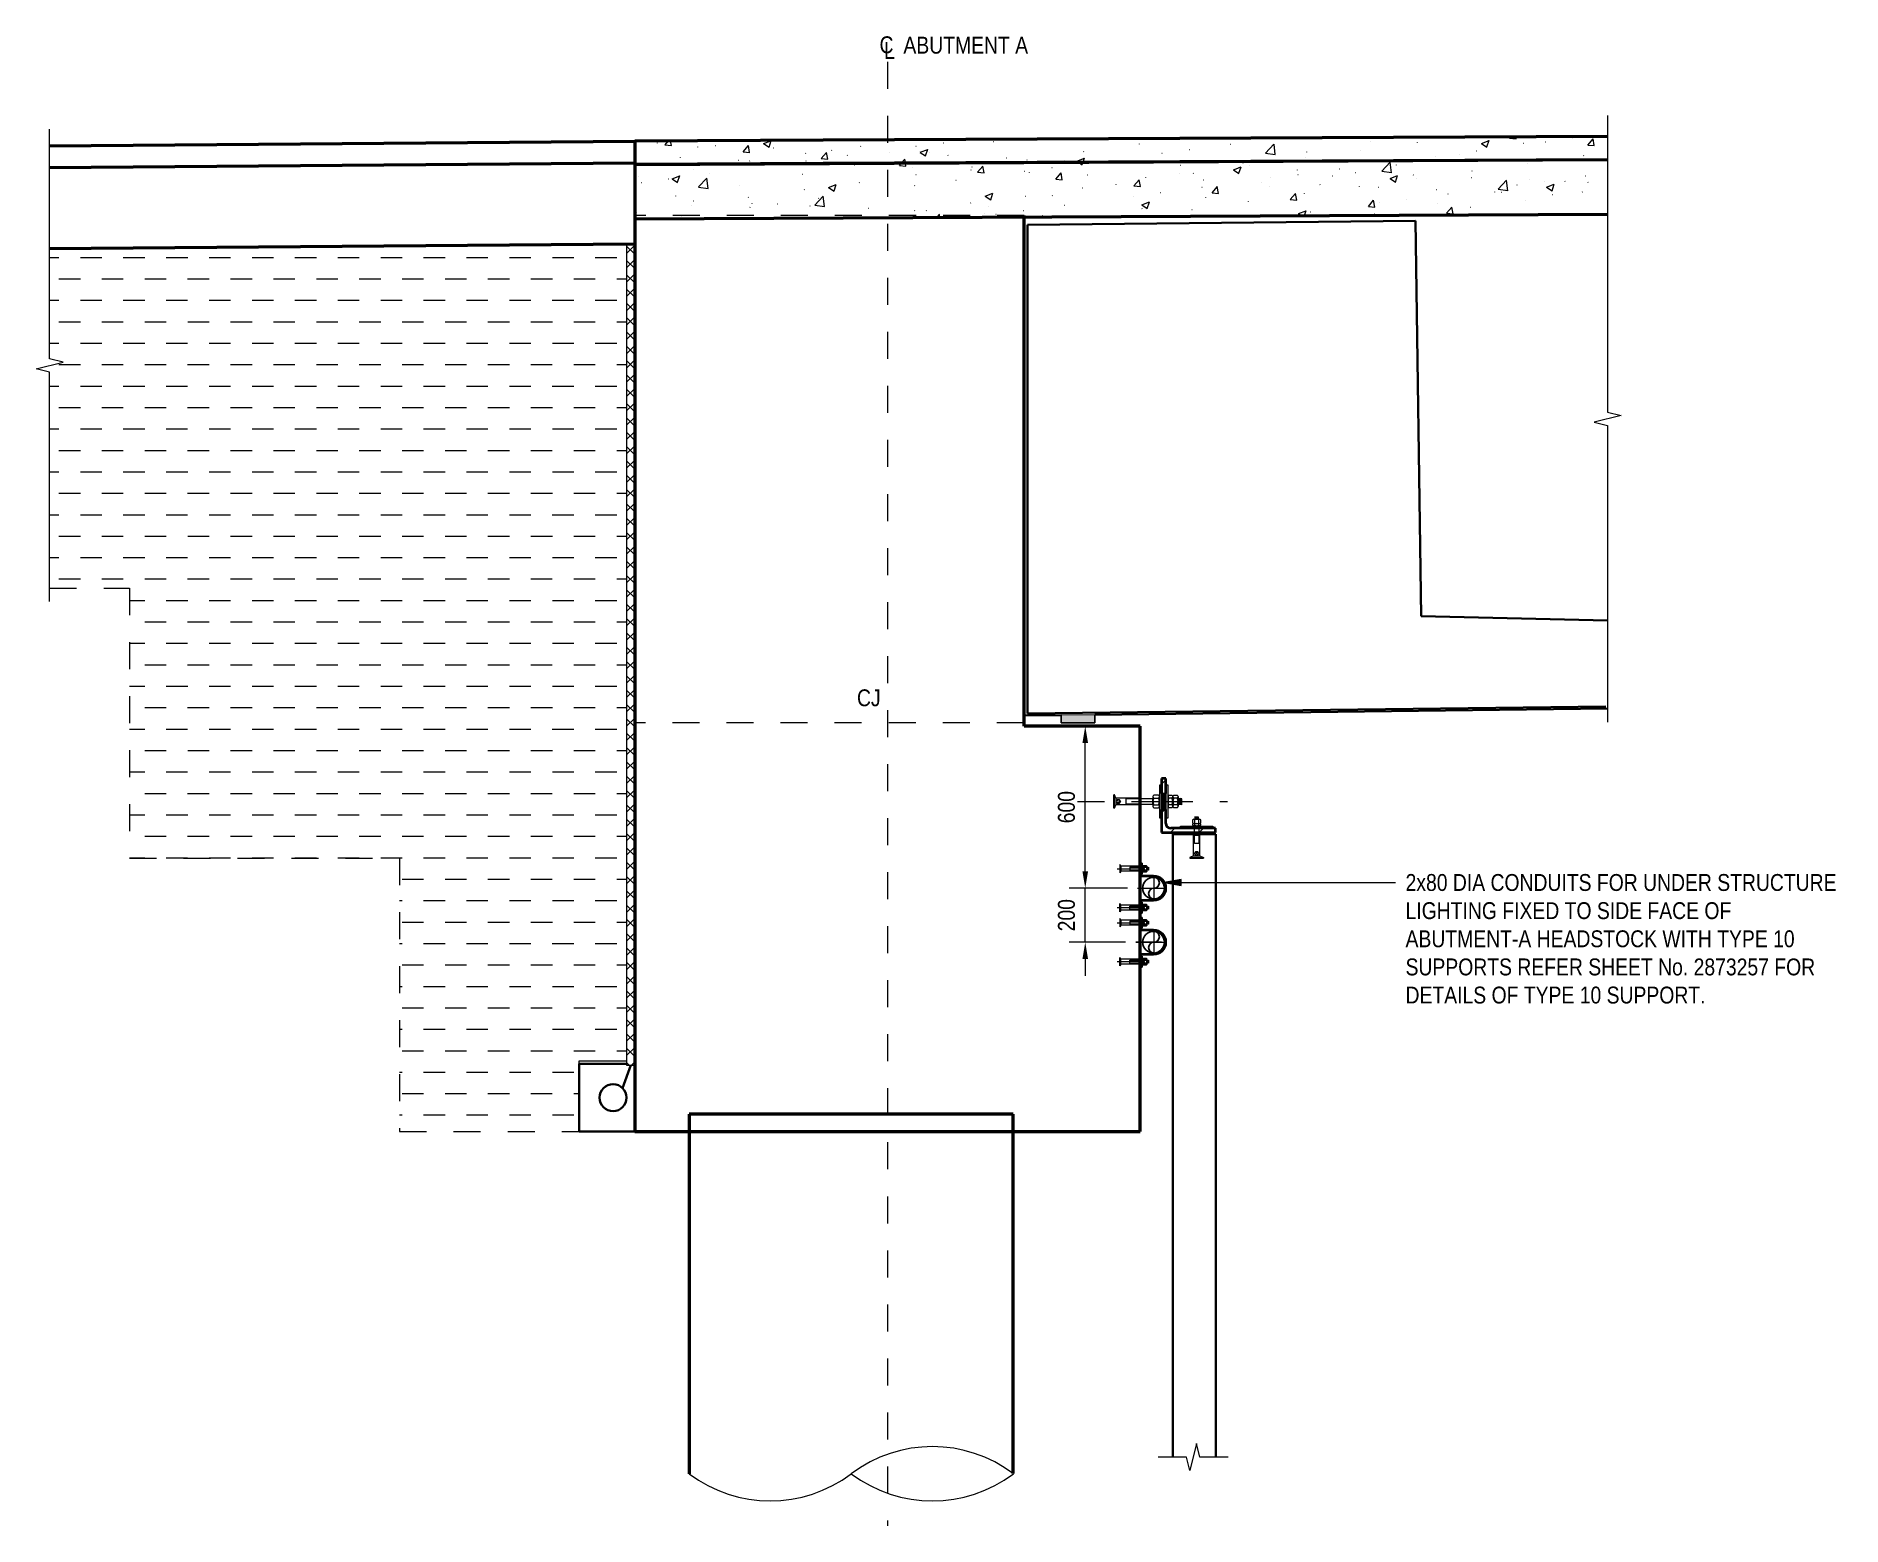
# Model space of a CAD drawing. Header units: metres. Extents: x 2 to 65, y 3 to 557.
# Drawn here: x 3.47 to 10.16, y 16.67 to 22.19 of the extents above.
import ezdxf

# ---------------------------------------------------------------- set-up
doc = ezdxf.new("R2010")
doc.units = ezdxf.units.M
doc.linetypes.add('JacobsCenter', pattern=[0.015, 0.009, -0.0015, 0.003, -0.0015])
doc.linetypes.add('JacobsDash', pattern=[0.0045, 0.003, -0.0015])
doc.layers.get('Defpoints').update_dxf_attribs({"color": 41})
for name, color, linetype, lineweight in [('A-ANNO-DIMS', 7, 'Continuous', 9), ('A-ANNO-NOTE', 7, 'Continuous', 9), ('A-DETL', 7, 'Continuous', 13), ('A-DETL-GENF', 7, 'Continuous', 9), ('A-FLOR', 7, 'Continuous', 50), ('A-FLOR-HDLN', 7, 'JacobsDash', 18), ('A-FLOR-PATT', 7, 'Continuous', 50), ('A-GENM', 7, 'Continuous', 35), ('G-ANNO-TEXT', 7, 'Continuous', 9), ('S-BEAM', 7, 'Continuous', 50), ('S-FNDN', 7, 'Continuous', 50)]:
    doc.layers.add(name, color=color, linetype=linetype, lineweight=lineweight)
doc.styles.add('Arial Narrow_3', font='ARIALN.TTF', dxfattribs={"height": 0.0625})
doc.dimstyles.new('Dimension_Standard_O__mm_', dxfattribs={"dimscale": 0.3048, "dimtxt": 0.063964, "dimasz": 0.205052, "dimexe": 0.19685, "dimexo": 0.123031, "dimgap": 0.123031, "dimtad": 1, "dimdec": 0, "dimlfac": 1000, "dimzin": 0, "dimdsep": 46, "dimtxsty": 'Arial Narrow_3', "dimsah": 1, "dimcen": 0.09, "dimaunit": 1, "dimadec": 4, "dimazin": 0, "dimtfac": 1, "dimtdec": 4, "dimtix": 1, "dimtmove": 0, "dimatfit": 3, "dimfxl": 1, "dimtvp": 1, "dimtfill": 1, "dimtolj": 1, "dimtzin": 0, "dimlwd": 18, "dimlwe": 18, "dimarcsym": 2})
pattern_1 = [(50, (6.89158, 20.496), (0.289218, -0.025306), [0.03024, -0.33266]), (355, (6.89158, 20.496), (-0.05595, 0.3033), [0.02419, -0.26613]), (100.451, (6.91558, 20.494), (0.233273, 0.277996), [0.0257, -0.28272]), (46.184, (6.8916, 20.577), (0.43034, -0.066747), [0.04536, -0.49899]), (96.636, (6.9276, 20.571), (0.37687, 0.392794), [0.03855, -0.42408]), (351.184, (6.8916, 20.577), (0.37688, 0.39279), [0.03629, -0.39919]), (21, (6.93158, 20.556), (0.240687, -0.162349), [0.03024, -0.33266]), (326, (6.93158, 20.556), (0.09811, 0.292397), [0.02419, -0.26613]), (71.451, (6.95158, 20.543), (0.3388, 0.130048), [0.0257, -0.28272]), (37.5, (6.89158, 20.496), (0.004898, 0.13423), [0.00084, -0.26206, 0.00084, -0.26932, -0.26714]), (37.5, (6.89158, 20.496), (0.004898, 0.13423), [-0.53306, 0.00084, -0.2663]), (7.5, (6.89158, 20.496), (0.106079, 0.159037), [0.00084, -0.15319, 0.00084, -0.25602, -0.10181]), (7.5, (6.89158, 20.496), (0.106079, 0.159037), [-0.41089, 0.00084, -0.10098]), (327.5, (6.80158, 20.496), (0.215251, -0.0090994), [0.00084, -0.09997, 0.00084, -0.31368, -0.41734]), (327.5, (6.80158, 20.496), (0.215251, -0.0090994), [-0.41532, 0.00084, -0.4165]), (317.5, (6.76058, 20.496), (0.235153, 0.040369), [0.00084, -0.13021, 0.00084, -0.20803, -0.29637]), (317.5, (6.76058, 20.496), (0.235153, 0.040369), [-0.33992, 0.00084, -0.29553])]
pattern_2 = [(45, (6.891582, 20.496), (-0.00883883, 0.00883883), [])]

# ---------------------------------------------------------------- blocks, each defined once
blk = doc.blocks.new('01_SFO_FRP_Pile_CastInPlace_CS_BR08 - CAST-IN-PLACE PILE - 1200-8660960-DRG-2873251 - SECTION 1')
at = {"layer": 'S-FNDN', "color": 252, "true_color": 0x888888}
for p, q in [((509.119, 18.197), (507.9199, 18.197)), ((507.9199, 18.197), (507.9199, 16.8662)), ((509.119, 18.1336), (509.119, 18.197)), ((509.119, 16.867), (509.119, 18.1336))]:
    blk.add_line(p, q, dxfattribs=at)
blk = doc.blocks.new('BR08_20_GEN_WPC_PrecastPanel_Wall__4point - BR08_20_GEN_WPC_PrecastPanel_Wall__4point-8287839-DRG-2873251 - SECTION 1')
at = {"layer": 'A-GENM'}
for p, q in [((509.8696, 19.2339), (509.7096, 19.2339)), ((509.7096, 19.2339), (509.7096, 16.928)), ((509.8696, 16.928), (509.8696, 19.2339)), ((509.8696, 19.2339), (509.8696, 19.2338))]:
    blk.add_line(p, q, dxfattribs=at)
blk = doc.blocks.new('JAC_DIT_Steel_Beam_EA_Section_2D - EA200x200x16-6247310-DRG-2873251 - SECTION 1')
at = {"layer": 'A-DETL-GENF'}
h = blk.add_hatch(dxfattribs=at)
h.set_pattern_fill('FP_4', color=256, style=0, pattern_type=2)
h.set_pattern_definition([(45, (508.922, 20.496), (-0.053033, 0.053033), [])])
h.paths.add_polyline_path([(509.8682, 19.2399), (509.8682, 19.2559), (509.7022, 19.2559), (509.6932, 19.2584), (509.6866, 19.2649), (509.6842, 19.2739), (509.6842, 19.3249), (509.6682, 19.3249), (509.6682, 19.2399), (509.8277, 19.2399)])
h.paths.add_polyline_path([(509.6735, 19.3849), (509.6842, 19.3849), (509.6842, 19.4399), (509.6682, 19.4399), (509.6682, 19.3849)])
at = {"layer": 'A-DETL-GENF', "lineweight": 40}
for p, q in [((509.6682, 19.4399), (509.6682, 19.3849)), ((509.6842, 19.4399), (509.6682, 19.4399)), ((509.6842, 19.3849), (509.6842, 19.4399)), ((509.6682, 19.3249), (509.6682, 19.2399)), ((509.6842, 19.2739), (509.6842, 19.3249)), ((509.8682, 19.2559), (509.7022, 19.2559)), ((509.8682, 19.2399), (509.8682, 19.2559)), ((509.6682, 19.2399), (509.8682, 19.2399))]:
    blk.add_line(p, q, dxfattribs=at)
blk.add_arc((509.7022, 19.2739), 0.018, 180, 270, dxfattribs=at)
blk = doc.blocks.new('BREAK LINE - INPUT VIEW SCALE_R13 - Std Break-9386639-DRG-2873251 - SECTION 1')
at = {"layer": 'A-DETL-GENF'}
for p, q in [((511.3185, 21.8939), (511.3185, 20.7964)), ((511.3685, 20.7839), (511.2685, 20.7589)), ((511.3185, 20.7964), (511.3685, 20.7839)), ((511.2685, 20.7589), (511.3185, 20.7464)), ((511.3185, 20.7464), (511.3185, 19.6489))]:
    blk.add_line(p, q, dxfattribs=at)
blk = doc.blocks.new('BREAK LINE - INPUT VIEW SCALE_R13 - Std Break-7429509-DRG-2873251 - SECTION 1')
at = {"layer": 'A-DETL-GENF'}
for p, q in [((509.7978, 16.978), (509.7728, 16.878)), ((509.8103, 16.928), (509.7978, 16.978)), ((509.7603, 16.928), (509.6553, 16.928)), ((509.7728, 16.878), (509.7603, 16.928)), ((509.9153, 16.928), (509.8103, 16.928))]:
    blk.add_line(p, q, dxfattribs=at)
blk = doc.blocks.new('CS_DET_Pile-Column_BreakLine - CS_Tubular BreakLine-6078901-DRG-2873251 - SECTION 1')
at = {"layer": 'A-DETL-GENF', "lineweight": 18}
for centre, start, end in [((508.8202, 16.4687), 52.95733, 127.04267), ((508.2202, 17.2637), 232.95733, 307.04267), ((508.8202, 17.2637), 232.95733, 307.04267)]:
    blk.add_arc(centre, 0.498, start, end, dxfattribs=at)
blk = doc.blocks.new('BREAK LINE - INPUT VIEW SCALE_R13 - Std Break-7429282-DRG-2873251 - SECTION 1')
at = {"layer": 'A-DETL-GENF'}
for p, q in [((505.5536, 20.9942), (505.5536, 21.8433)), ((505.6036, 20.9817), (505.5536, 20.9942)), ((505.5036, 20.9567), (505.6036, 20.9817)), ((505.5536, 20.9442), (505.5036, 20.9567)), ((505.5536, 20.0951), (505.5536, 20.9442))]:
    blk.add_line(p, q, dxfattribs=at)
blk = doc.blocks.new('CS_Annot_Centreline Symbol2 - CS_Annot_Centreline Symbol-5074296-DRG-2873251 - SECTION 1')
at = {"layer": 'A-ANNO-NOTE', "char_height": 0.0625, "attachment_point": 1, "rotation": 0.00004, "style": 'Arial Narrow_3'}
for s, insert, width in [('C  ', (508.6245, 22.1874), 0.110232), ('L', (508.6415, 22.1663), 0.048101)]:
    blk.add_mtext(s, dxfattribs=dict(at, insert=insert, width=width))
blk = doc.blocks.new('DIMBLOCK13-DRG-2873251 - SECTION 1')
at = {"layer": 'A-ANNO-DIMS', "color": 0, "lineweight": 18, "transparency": 16777216}
for p, q in [((7.5217, 19.6339), (7.2955, 19.6339)), ((7.3555, 19.0965), (7.3555, 19.5714)), ((7.5118, 19.034), (7.2955, 19.034))]:
    blk.add_line(p, q, dxfattribs=at)
at = {"layer": 'A-ANNO-DIMS', "color": 0, "transparency": 16777216}
for points in [[(7.3451, 19.5714), (7.3659, 19.5714), (7.3555, 19.6339)], [(7.3451, 19.0965), (7.3659, 19.0965), (7.3555, 19.034)]]:
    blk.add_solid(points, dxfattribs=at)
at = {"layer": 'Defpoints', "color": 0, "transparency": 16777216}
for p in [(7.3555, 19.6339), (7.5592, 19.6339), (7.5493, 19.034)]:
    blk.add_point(p, dxfattribs=at)
at = {"layer": 'A-ANNO-DIMS', "color": 0, "lineweight": 18, "transparency": 16777216, "insert": (7.2861, 19.334), "char_height": 0.0625, "width": 0.142549, "attachment_point": 5, "rotation": 90, "style": 'Arial Narrow_3', "bg_fill": 3, "box_fill_scale": 1.1, "bg_fill_color": 256, "bg_fill_true_color": 13158600, "bg_fill_transparency": 0}
blk.add_mtext('\\A1;600', dxfattribs=at)
blk = doc.blocks.new('DIMBLOCK14-DRG-2873251 - SECTION 1')
at = {"layer": 'A-ANNO-DIMS', "color": 0, "lineweight": 18, "transparency": 16777216}
for p, q in [((7.3555, 19.0965), (7.3555, 19.159)), ((7.5118, 19.034), (7.2955, 19.034)), ((7.3555, 18.834), (7.3555, 19.034)), ((7.5047, 18.834), (7.2955, 18.834)), ((7.3555, 18.7715), (7.3555, 18.709))]:
    blk.add_line(p, q, dxfattribs=at)
at = {"layer": 'A-ANNO-DIMS', "color": 0, "transparency": 16777216}
for points in [[(7.3451, 19.0965), (7.3659, 19.0965), (7.3555, 19.034)], [(7.3451, 18.7715), (7.3659, 18.7715), (7.3555, 18.834)]]:
    blk.add_solid(points, dxfattribs=at)
at = {"layer": 'Defpoints', "color": 0, "transparency": 16777216}
for p in [(7.5493, 19.034), (7.5422, 18.834)]:
    blk.add_point(p, dxfattribs=at)
at = {"layer": 'A-ANNO-DIMS', "color": 0, "lineweight": 18, "transparency": 16777216, "insert": (7.2861, 18.934), "char_height": 0.0625, "width": 0.142549, "attachment_point": 5, "rotation": 90, "style": 'Arial Narrow_3', "bg_fill": 3, "box_fill_scale": 1.1, "bg_fill_color": 256, "bg_fill_true_color": 13158600, "bg_fill_transparency": 0}
blk.add_mtext('\\A1;200', dxfattribs=at)
at = {"layer": 'Defpoints', "color": 0, "transparency": 16777216}
blk.add_point((7.3555, 19.034), dxfattribs=at)

msp = doc.modelspace()

# ---------------------------------------------------------------- hatches: boundary and pattern name
at = {"layer": 'A-DETL-GENF'}
h = msp.add_hatch(dxfattribs=at)
h.set_pattern_fill('FP_2', color=256, style=0, pattern_type=2)
h.set_pattern_definition([(0, (6.89158, 20.496), (0.07938, 0.07937), [0.07938, -0.07938])])
h.paths.add_polyline_path([(4.8182, 18.1336), (5.4832, 18.1336), (5.4832, 18.3951), (5.6582, 18.3951), (5.6582, 21.4181), (3.5232, 21.401), (3.5232, 20.9942), (3.5732, 20.9817), (3.4732, 20.9567), (3.5232, 20.9442), (3.5232, 20.1451), (3.8182, 20.1451), (3.8182, 19.1451), (4.8182, 19.1451), (4.8182, 18.3951)])
h = msp.add_hatch(dxfattribs=at)
h.set_pattern_fill('FP_3', color=256, style=0, pattern_type=2)
h.set_pattern_definition([(45, (6.891582, 20.496), (-0.0265165, 0.0265165), []), (135, (6.891582, 20.496), (-0.0265165, -0.0265165), [])])
h.paths.add_polyline_path([(5.6582, 18.3789), (5.6882, 18.3789), (5.6882, 21.4184), (5.6582, 21.4181), (5.6582, 18.3951)])
at = {"layer": 'A-DETL-GENF', "true_color": 0x808080}
msp.add_hatch(color=8, dxfattribs=at).paths.add_polyline_path([(7.364, 19.6466), (7.3911, 19.6466), (7.3911, 19.6763), (7.2661, 19.6748), (7.2661, 19.6466)])
at = {"layer": 'A-DETL-GENF', "true_color": 0xffffff}
msp.add_hatch(color=7, dxfattribs=at).paths.add_polyline_path([(7.6538, 19.3249), (7.6538, 19.3849), (7.6378, 19.3849), (7.6378, 19.3249), (7.6489, 19.3249)])
at = {"layer": 'A-DETL-GENF'}
h = msp.add_hatch(dxfattribs=at)
h.set_pattern_fill('FP_5', color=256, style=0, pattern_type=2)
h.set_pattern_definition(pattern_2)
h.paths.add_polyline_path([(7.4779, 19.3489), (7.4795, 19.3491), (7.4809, 19.3497), (7.4822, 19.3507), (7.4831, 19.3519), (7.4837, 19.3534), (7.4839, 19.3549), (7.4837, 19.3565), (7.4831, 19.3579), (7.4822, 19.3592), (7.4809, 19.3601), (7.4795, 19.3607), (7.4779, 19.3609), (7.4764, 19.3607), (7.4749, 19.3601), (7.4737, 19.3592), (7.4727, 19.3579), (7.4721, 19.3565), (7.4719, 19.3549), (7.4721, 19.3534), (7.4727, 19.3519), (7.4737, 19.3507), (7.4749, 19.3497), (7.4764, 19.3491)])
h = msp.add_hatch(dxfattribs=at)
h.set_pattern_fill('FP_5', color=256, style=0, pattern_type=2)
h.set_pattern_definition(pattern_2)
h.paths.add_polyline_path([(7.7678, 19.1564), (7.7694, 19.1566), (7.7708, 19.1572), (7.7721, 19.1582), (7.7733, 19.16), (7.7736, 19.1609), (7.7738, 19.1624), (7.7736, 19.164), (7.773, 19.1654), (7.7721, 19.1667), (7.7708, 19.1676), (7.7694, 19.1682), (7.7678, 19.1684), (7.7663, 19.1682), (7.7648, 19.1676), (7.7636, 19.1667), (7.7626, 19.1654), (7.762, 19.164), (7.7618, 19.1624), (7.7624, 19.16), (7.7626, 19.1594), (7.7636, 19.1582), (7.7648, 19.1572), (7.7663, 19.1566)])
at = {"layer": 'A-FLOR-PATT', "lineweight": 9, "true_color": 0xe1e1e1}
h = msp.add_hatch(dxfattribs=at)
h.set_pattern_fill('FP_1', color=254, style=0, pattern_type=2)
h.set_pattern_definition(pattern_1)
h.paths.add_polyline_path([(6.3861, 21.7175), (9.2881, 21.7318), (9.2881, 21.8168), (6.3861, 21.8025)])
h.paths.add_polyline_path([(5.6892, 21.7143), (6.3861, 21.7175), (6.3861, 21.8025), (5.6892, 21.7993)])
h = msp.add_hatch(dxfattribs=at)
h.set_pattern_fill('FP_1', color=254, style=0, pattern_type=2)
h.set_pattern_definition(pattern_1)
h.paths.add_polyline_path([(5.699, 21.5116), (9.2881, 21.5297), (9.2881, 21.7297), (5.6892, 21.7116), (5.6892, 21.5244)])
at = {"layer": 'G-ANNO-TEXT'}
msp.add_hatch(color=256, dxfattribs=at).paths.add_polyline_path([(7.6473, 19.055), (7.7098, 19.044), (7.7098, 19.0661)])
at = {"layer": 'S-BEAM', "true_color": 0xc0c0c0}
for points in [[(7.1292, 19.6353), (7.1293, 19.6455), (7.1293, 19.6481), (7.1292, 20.0207)], [(7.5592, 18.1341), (7.5592, 18.1342), (7.5592, 18.1378), (7.5592, 18.2993)]]:
    msp.add_hatch(color=9, dxfattribs=at).paths.add_polyline_path(points)
h = msp.add_hatch(color=9, dxfattribs=at)
edge = h.paths.add_edge_path()
edge.add_line((7.559, 18.1334), (7.5592, 18.1336))
edge.add_line((7.5592, 18.1336), (7.1299, 18.1334))
edge = h.paths.add_edge_path()
edge.add_line((5.8894, 18.1335), (5.8894, 18.1336))
edge.add_line((5.8894, 18.1336), (5.6902, 18.1335))

# ---------------------------------------------------------------- linework, layer by layer
at = {"layer": 'A-DETL', "linetype": 'JacobsCenter', "lineweight": 18}
for p, q in [((6.6232, 22.0932), (6.6232, 16.6732)), ((7.3266, 19.3549), (7.6378, 19.3549)), ((7.6538, 19.3249), (7.6378, 19.3249)), ((7.6538, 19.3549), (7.8816, 19.3549)), ((7.6099, 18.9922), (7.6099, 19.0756)), ((7.5493, 19.034), (7.6512, 19.034)), ((7.6099, 18.7922), (7.6099, 18.8756)), ((7.5612, 18.834), (7.6512, 18.834))]:
    msp.add_line(p, q, dxfattribs=at)
at = {"layer": 'A-DETL', "color": 8, "lineweight": 50, "true_color": 0x808080}
for p, q in [((5.6893, 21.7984), (3.5232, 21.781)), ((5.6893, 21.7184), (3.5232, 21.701)), ((5.6893, 21.4184), (3.5232, 21.401))]:
    msp.add_line(p, q, dxfattribs=at)
at = {"layer": 'A-DETL', "linetype": 'JacobsDash', "lineweight": 9}
msp.add_line((7.1292, 21.5244), (5.6892, 21.5244), dxfattribs=at)
at = {"layer": 'A-DETL', "color": 8, "lineweight": 35, "true_color": 0x808080}
for p, q in [((8.5771, 21.5044), (7.1422, 21.4891)), ((7.1422, 21.4891), (7.1422, 19.6812)), ((8.5982, 20.0407), (8.5771, 21.5044)), ((9.2881, 20.0252), (8.5982, 20.0407)), ((7.1422, 19.6812), (9.2821, 19.7067))]:
    msp.add_line(p, q, dxfattribs=at)
at = {"layer": 'A-DETL', "lineweight": 18}
for p, q in [((5.6882, 21.4184), (5.6582, 21.4181)), ((5.6582, 21.4181), (5.6582, 18.3789)), ((5.6882, 18.3789), (5.6882, 21.4184)), ((7.3911, 19.6763), (7.2661, 19.6748)), ((7.6265, 19.3788), (7.6091, 19.3788)), ((7.6378, 19.4149), (7.6298, 19.4149)), ((7.6298, 19.4149), (7.6298, 19.2949)), ((7.6378, 19.3849), (7.6378, 19.4149)), ((7.6618, 19.4149), (7.6538, 19.4149)), ((7.6538, 19.4149), (7.6538, 19.3849)), ((7.6618, 19.2949), (7.6618, 19.4149)), ((7.6651, 19.3788), (7.6761, 19.3788)), ((7.6827, 19.3788), (7.6961, 19.3788)), ((7.6058, 19.3649), (7.5559, 19.3649)), ((7.5559, 19.3449), (7.6058, 19.3449)), ((7.6058, 19.3728), (7.6058, 19.3371)), ((7.6058, 19.3449), (7.6058, 19.3642)), ((7.6091, 19.3668), (7.6265, 19.3668)), ((7.6091, 19.343), (7.6265, 19.343)), ((7.6091, 19.3311), (7.6265, 19.3311)), ((7.6298, 19.3728), (7.6298, 19.3371)), ((7.6298, 19.3429), (7.6298, 19.3642)), ((7.6378, 19.2949), (7.6378, 19.3249)), ((7.6538, 19.3249), (7.6538, 19.2949)), ((7.6618, 19.3728), (7.6618, 19.3371)), ((7.6761, 19.3668), (7.6651, 19.3668)), ((7.6761, 19.343), (7.6651, 19.343)), ((7.6761, 19.3311), (7.6651, 19.3311)), ((7.6794, 19.3728), (7.6794, 19.3371)), ((7.6794, 19.3429), (7.6794, 19.3642)), ((7.6961, 19.3668), (7.6827, 19.3668)), ((7.6961, 19.343), (7.6827, 19.343)), ((7.6961, 19.3311), (7.6827, 19.3311)), ((7.6994, 19.3728), (7.6994, 19.3371)), ((7.6994, 19.3642), (7.7009, 19.3671)), ((7.6994, 19.3429), (7.6994, 19.3642)), ((7.7009, 19.3457), (7.6994, 19.3642)), ((7.7009, 19.3457), (7.6994, 19.3429)), ((7.7009, 19.3671), (7.7024, 19.3642)), ((7.7024, 19.3429), (7.7009, 19.3671)), ((7.7024, 19.3429), (7.7009, 19.3457)), ((7.7024, 19.3642), (7.7039, 19.3669)), ((7.7024, 19.3642), (7.7039, 19.3669)), ((7.7039, 19.3457), (7.7024, 19.3642)), ((7.7039, 19.3457), (7.7024, 19.3429)), ((7.7039, 19.3669), (7.7054, 19.3429)), ((7.7039, 19.3669), (7.7054, 19.3642)), ((7.7054, 19.3429), (7.7039, 19.3457)), ((7.7054, 19.3429), (7.7039, 19.3457)), ((7.7054, 19.3642), (7.7069, 19.3669)), ((7.7054, 19.3642), (7.7069, 19.3457)), ((7.7069, 19.3457), (7.7054, 19.3429)), ((7.7069, 19.3669), (7.7084, 19.3642)), ((7.7084, 19.3429), (7.7069, 19.3669)), ((7.7084, 19.3429), (7.7069, 19.3457)), ((7.7084, 19.3642), (7.7099, 19.3669)), ((7.7099, 19.3457), (7.7084, 19.3642)), ((7.7099, 19.3457), (7.7084, 19.3429)), ((7.7099, 19.3669), (7.7114, 19.3642)), ((7.7114, 19.3429), (7.7099, 19.3669)), ((7.7114, 19.3429), (7.7099, 19.3457)), ((7.7114, 19.3642), (7.7114, 19.3429)), ((7.6298, 19.2949), (7.6378, 19.2949)), ((7.6538, 19.2949), (7.6618, 19.2949)), ((7.7077, 19.2639), (7.828, 19.2639)), ((7.7077, 19.2559), (7.7077, 19.2639)), ((7.7077, 19.2559), (7.7077, 19.2639)), ((7.7077, 19.2559), (7.828, 19.2559)), ((7.7277, 19.2639), (7.808, 19.2639)), ((7.7528, 19.2868), (7.7528, 19.275)), ((7.7528, 19.2708), (7.7528, 19.267)), ((7.7552, 19.2639), (7.7552, 19.2649)), ((7.7804, 19.2639), (7.7552, 19.2639)), ((7.7567, 19.2729), (7.779, 19.2729)), ((7.7567, 19.2649), (7.779, 19.2649)), ((7.7588, 19.2559), (7.7588, 19.2409)), ((7.773, 19.2969), (7.7598, 19.2969)), ((7.7598, 19.2969), (7.7626, 19.2959)), ((7.7598, 19.2969), (7.7758, 19.296)), ((7.7626, 19.2959), (7.7598, 19.2949)), ((7.7598, 19.2949), (7.7626, 19.2939)), ((7.7598, 19.2949), (7.7757, 19.294)), ((7.7626, 19.2939), (7.7598, 19.2929)), ((7.7598, 19.2929), (7.7626, 19.2919)), ((7.7598, 19.2929), (7.7757, 19.292)), ((7.7626, 19.2919), (7.7598, 19.2909)), ((7.7598, 19.2909), (7.7626, 19.2899)), ((7.7598, 19.2909), (7.776, 19.2899)), ((7.7626, 19.2899), (7.7598, 19.2889)), ((7.7598, 19.2889), (7.773, 19.2889)), ((7.7598, 19.2639), (7.7758, 19.2639)), ((7.7598, 19.1999), (7.7598, 19.2639)), ((7.7605, 19.275), (7.7605, 19.2868)), ((7.7605, 19.275), (7.7605, 19.2868)), ((7.7605, 19.267), (7.7605, 19.2708)), ((7.7626, 19.2959), (7.773, 19.2949)), ((7.7626, 19.2939), (7.773, 19.2929)), ((7.7626, 19.2919), (7.773, 19.2909)), ((7.7626, 19.2899), (7.773, 19.2889)), ((7.7758, 19.2959), (7.773, 19.2969)), ((7.773, 19.2949), (7.7758, 19.2959)), ((7.7758, 19.2939), (7.773, 19.2949)), ((7.773, 19.2929), (7.7758, 19.2939)), ((7.7758, 19.2919), (7.773, 19.2929)), ((7.773, 19.2909), (7.7758, 19.2919)), ((7.776, 19.2899), (7.773, 19.2909)), ((7.773, 19.2889), (7.776, 19.2899)), ((7.7751, 19.2868), (7.7751, 19.275)), ((7.7751, 19.2868), (7.7751, 19.275)), ((7.7751, 19.2708), (7.7751, 19.267)), ((7.7758, 19.2639), (7.7758, 19.1999)), ((7.7804, 19.2649), (7.7804, 19.2639)), ((7.7828, 19.275), (7.7828, 19.2868)), ((7.7828, 19.267), (7.7828, 19.2708)), ((7.828, 19.2639), (7.828, 19.2559)), ((7.828, 19.2639), (7.828, 19.2559)), ((7.7558, 19.1534), (7.7558, 19.2299)), ((7.7558, 19.2299), (7.7798, 19.2299)), ((7.7758, 19.1999), (7.7598, 19.1999)), ((7.7798, 19.1534), (7.7798, 19.2299)), ((7.4832, 19.1217), (7.4832, 19.0903)), ((7.487, 19.1152), (7.4832, 19.1217)), ((7.487, 19.1152), (7.487, 19.0968)), ((7.5582, 19.1152), (7.487, 19.1152)), ((7.5208, 19.112), (7.5208, 19.1)), ((7.5208, 19.112), (7.5582, 19.112)), ((7.5582, 19.1152), (7.5582, 19.0968)), ((7.7558, 19.1534), (7.7423, 19.1479)), ((7.7423, 19.1479), (7.7933, 19.1479)), ((7.7423, 19.1479), (7.7423, 19.1449)), ((7.7423, 19.1449), (7.7933, 19.1449)), ((7.7558, 19.1534), (7.7798, 19.1534)), ((7.7798, 19.1534), (7.7933, 19.1479)), ((7.7933, 19.1479), (7.7933, 19.1449)), ((7.487, 19.0968), (7.4832, 19.0903)), ((7.5582, 19.0968), (7.487, 19.0968)), ((7.5208, 19.1), (7.5582, 19.1)), ((7.4832, 18.9463), (7.4832, 18.9777)), ((7.487, 18.9712), (7.4832, 18.9777)), ((7.487, 18.9528), (7.4832, 18.9463)), ((7.4832, 18.9217), (7.4832, 18.8903)), ((7.487, 18.9152), (7.4832, 18.9217)), ((7.5582, 18.9712), (7.487, 18.9712)), ((7.487, 18.9528), (7.487, 18.9712)), ((7.5582, 18.9528), (7.487, 18.9528)), ((7.5582, 18.9152), (7.487, 18.9152)), ((7.487, 18.9152), (7.487, 18.8968)), ((7.5208, 18.956), (7.5208, 18.968)), ((7.5208, 18.968), (7.5582, 18.968)), ((7.5208, 18.956), (7.5582, 18.956)), ((7.5208, 18.912), (7.5582, 18.912)), ((7.5208, 18.912), (7.5208, 18.9)), ((7.5582, 18.9528), (7.5582, 18.9712)), ((7.5582, 18.9152), (7.5582, 18.8968)), ((7.487, 18.8968), (7.4832, 18.8903)), ((7.5582, 18.8968), (7.487, 18.8968)), ((7.5208, 18.9), (7.5582, 18.9)), ((7.4832, 18.7463), (7.4832, 18.7777)), ((7.487, 18.7712), (7.4832, 18.7777)), ((7.487, 18.7528), (7.4832, 18.7463)), ((7.5582, 18.7712), (7.487, 18.7712)), ((7.487, 18.7528), (7.487, 18.7712)), ((7.5582, 18.7528), (7.487, 18.7528)), ((7.5208, 18.768), (7.5582, 18.768)), ((7.5208, 18.756), (7.5208, 18.768)), ((7.5208, 18.756), (7.5582, 18.756)), ((7.5582, 18.7528), (7.5582, 18.7712)), ((5.4832, 18.1336), (5.4832, 18.3951)), ((5.4832, 18.3951), (5.6582, 18.3951)), ((5.6582, 18.3789), (5.6882, 18.3789))]:
    msp.add_line(p, q, dxfattribs=at)
at = {"layer": 'A-DETL', "linetype": 'JacobsDash', "lineweight": 18}
for p, q in [((3.5232, 20.1451), (3.8182, 20.1451)), ((3.8182, 20.1451), (3.8182, 19.1451)), ((7.128, 19.6463), (5.6882, 19.6463)), ((3.8182, 19.1451), (4.8182, 19.1451)), ((4.8182, 19.1451), (4.8182, 18.1336)), ((4.8182, 18.1336), (5.4832, 18.1336))]:
    msp.add_line(p, q, dxfattribs=at)
at = {"layer": 'A-DETL', "lineweight": 35}
for p, q in [((7.2661, 19.6748), (7.1282, 19.6731)), ((9.2881, 19.6989), (7.3911, 19.6763)), ((5.4832, 18.3836), (5.6582, 18.3836)), ((5.4832, 18.3836), (5.4832, 18.1336)), ((5.4832, 18.1336), (5.7182, 18.1336))]:
    msp.add_line(p, q, dxfattribs=at)
at = {"layer": 'A-DETL', "lineweight": 25}
for p, q in [((7.2661, 19.6748), (7.2661, 19.6466)), ((7.2661, 19.6466), (7.3911, 19.6466)), ((7.3911, 19.6466), (7.3911, 19.6763)), ((7.6538, 19.3849), (7.6378, 19.3849)), ((7.6378, 19.3849), (7.6378, 19.3249)), ((7.6538, 19.3249), (7.6538, 19.3849)), ((7.6378, 19.3249), (7.6538, 19.3249)), ((7.5582, 19.126), (7.5582, 19.077)), ((7.5622, 19.126), (7.5582, 19.126)), ((7.5657, 19.126), (7.5622, 19.126)), ((7.5622, 19.126), (7.5622, 19.081)), ((7.5657, 19.086), (7.5657, 19.126)), ((7.5659, 19.106), (7.5659, 19.1144)), ((7.5751, 19.1172), (7.5674, 19.1172)), ((7.5751, 19.1116), (7.5674, 19.1116)), ((7.5728, 19.106), (7.5728, 19.1144)), ((7.5728, 19.106), (7.5728, 19.1144)), ((7.5821, 19.1172), (7.5743, 19.1172)), ((7.5821, 19.1116), (7.5743, 19.1116)), ((7.5836, 19.106), (7.5836, 19.1144)), ((7.5843, 19.1105), (7.5836, 19.1118)), ((7.5843, 19.1005), (7.5836, 19.1118)), ((7.5843, 19.1105), (7.5836, 19.1118)), ((7.585, 19.1118), (7.5843, 19.1105)), ((7.585, 19.1118), (7.5843, 19.1105)), ((7.5857, 19.1005), (7.585, 19.1118)), ((7.5857, 19.1105), (7.585, 19.1118)), ((7.5864, 19.1118), (7.5857, 19.1105)), ((7.5871, 19.1005), (7.5864, 19.1118)), ((7.5871, 19.1105), (7.5864, 19.1118)), ((7.5878, 19.1118), (7.5871, 19.1105)), ((7.5885, 19.1005), (7.5878, 19.1118)), ((7.5885, 19.1105), (7.5878, 19.1118)), ((7.5885, 19.1105), (7.5892, 19.1118)), ((7.5892, 19.1118), (7.5899, 19.1005)), ((7.5899, 19.1105), (7.5892, 19.1118)), ((7.6082, 19.077), (7.5582, 19.077)), ((7.5657, 19.086), (7.5622, 19.086)), ((7.6082, 19.081), (7.5622, 19.081)), ((7.5659, 19.0976), (7.5659, 19.106)), ((7.5751, 19.1004), (7.5674, 19.1004)), ((7.5751, 19.0948), (7.5674, 19.0948)), ((7.5728, 19.0976), (7.5728, 19.106)), ((7.5728, 19.0976), (7.5728, 19.106)), ((7.5821, 19.1004), (7.5743, 19.1004)), ((7.5821, 19.0948), (7.5743, 19.0948)), ((7.5836, 19.0976), (7.5836, 19.106)), ((7.5836, 19.1018), (7.5843, 19.1005)), ((7.585, 19.1018), (7.5843, 19.1105)), ((7.5843, 19.1005), (7.585, 19.1018)), ((7.585, 19.1018), (7.5857, 19.1005)), ((7.5864, 19.1018), (7.5857, 19.1105)), ((7.5857, 19.1005), (7.5864, 19.1018)), ((7.5864, 19.1018), (7.5871, 19.1005)), ((7.5878, 19.1018), (7.5871, 19.1105)), ((7.5871, 19.1005), (7.5878, 19.1018)), ((7.5878, 19.1018), (7.5885, 19.1005)), ((7.5892, 19.1018), (7.5885, 19.1105)), ((7.5885, 19.1005), (7.5892, 19.1018)), ((7.5899, 19.1005), (7.5892, 19.1018)), ((7.5899, 19.1005), (7.5899, 19.1105)), ((7.6082, 18.991), (7.5582, 18.991)), ((7.5582, 18.942), (7.5582, 18.991)), ((7.6082, 18.987), (7.5622, 18.987)), ((7.5622, 18.942), (7.5622, 18.987)), ((7.5657, 18.982), (7.5622, 18.982)), ((7.5657, 18.982), (7.5657, 18.942)), ((7.5622, 18.942), (7.5582, 18.942)), ((7.5582, 18.926), (7.5582, 18.877)), ((7.5622, 18.926), (7.5582, 18.926)), ((7.5657, 18.942), (7.5622, 18.942)), ((7.5622, 18.926), (7.5622, 18.881)), ((7.5657, 18.926), (7.5622, 18.926)), ((7.5657, 18.886), (7.5657, 18.926)), ((7.5659, 18.9704), (7.5659, 18.962)), ((7.5659, 18.962), (7.5659, 18.9536)), ((7.5659, 18.906), (7.5659, 18.9144)), ((7.5751, 18.9732), (7.5674, 18.9732)), ((7.5751, 18.9676), (7.5674, 18.9676)), ((7.5751, 18.9564), (7.5674, 18.9564)), ((7.5751, 18.9508), (7.5674, 18.9508)), ((7.5751, 18.9172), (7.5674, 18.9172)), ((7.5751, 18.9116), (7.5674, 18.9116)), ((7.5728, 18.9704), (7.5728, 18.962)), ((7.5728, 18.9704), (7.5728, 18.962)), ((7.5728, 18.962), (7.5728, 18.9536)), ((7.5728, 18.962), (7.5728, 18.9536)), ((7.5728, 18.906), (7.5728, 18.9144)), ((7.5728, 18.906), (7.5728, 18.9144)), ((7.5821, 18.9732), (7.5743, 18.9732)), ((7.5821, 18.9676), (7.5743, 18.9676)), ((7.5821, 18.9564), (7.5743, 18.9564)), ((7.5821, 18.9508), (7.5743, 18.9508)), ((7.5821, 18.9172), (7.5743, 18.9172)), ((7.5821, 18.9116), (7.5743, 18.9116)), ((7.5836, 18.9704), (7.5836, 18.962)), ((7.5836, 18.9662), (7.5843, 18.9675)), ((7.5843, 18.9675), (7.5836, 18.9562)), ((7.5836, 18.962), (7.5836, 18.9536)), ((7.5843, 18.9575), (7.5836, 18.9562)), ((7.5843, 18.9575), (7.5836, 18.9562)), ((7.5836, 18.906), (7.5836, 18.9144)), ((7.5843, 18.9005), (7.5836, 18.9118)), ((7.5843, 18.9105), (7.5836, 18.9118)), ((7.5843, 18.9105), (7.5836, 18.9118)), ((7.5843, 18.9675), (7.585, 18.9662)), ((7.585, 18.9662), (7.5843, 18.9575)), ((7.585, 18.9562), (7.5843, 18.9575)), ((7.585, 18.9562), (7.5843, 18.9575)), ((7.585, 18.9118), (7.5843, 18.9105)), ((7.585, 18.9118), (7.5843, 18.9105)), ((7.585, 18.9018), (7.5843, 18.9105)), ((7.5857, 18.9675), (7.585, 18.9562)), ((7.585, 18.9662), (7.5857, 18.9675)), ((7.5857, 18.9575), (7.585, 18.9562)), ((7.5857, 18.9105), (7.585, 18.9118)), ((7.5857, 18.9005), (7.585, 18.9118)), ((7.5857, 18.9675), (7.5864, 18.9662)), ((7.5864, 18.9662), (7.5857, 18.9575)), ((7.5864, 18.9562), (7.5857, 18.9575)), ((7.5864, 18.9118), (7.5857, 18.9105)), ((7.5864, 18.9018), (7.5857, 18.9105)), ((7.5864, 18.9662), (7.5871, 18.9675)), ((7.5871, 18.9675), (7.5864, 18.9562)), ((7.5871, 18.9575), (7.5864, 18.9562)), ((7.5871, 18.9105), (7.5864, 18.9118)), ((7.5871, 18.9005), (7.5864, 18.9118)), ((7.5871, 18.9675), (7.5878, 18.9662)), ((7.5878, 18.9662), (7.5871, 18.9575)), ((7.5878, 18.9562), (7.5871, 18.9575)), ((7.5878, 18.9118), (7.5871, 18.9105)), ((7.5878, 18.9018), (7.5871, 18.9105)), ((7.5878, 18.9662), (7.5885, 18.9675)), ((7.5885, 18.9675), (7.5878, 18.9562)), ((7.5885, 18.9575), (7.5878, 18.9562)), ((7.5885, 18.9105), (7.5878, 18.9118)), ((7.5885, 18.9005), (7.5878, 18.9118)), ((7.5885, 18.9675), (7.5892, 18.9662)), ((7.5892, 18.9662), (7.5885, 18.9575)), ((7.5885, 18.9575), (7.5892, 18.9562)), ((7.5885, 18.9105), (7.5892, 18.9118)), ((7.5892, 18.9018), (7.5885, 18.9105)), ((7.5899, 18.9675), (7.5892, 18.9662)), ((7.5892, 18.9562), (7.5899, 18.9675)), ((7.5899, 18.9575), (7.5892, 18.9562)), ((7.5899, 18.9105), (7.5892, 18.9118)), ((7.5892, 18.9118), (7.5899, 18.9005)), ((7.5899, 18.9675), (7.5899, 18.9575)), ((7.5899, 18.9005), (7.5899, 18.9105)), ((7.6082, 18.877), (7.5582, 18.877)), ((7.5657, 18.886), (7.5622, 18.886)), ((7.6082, 18.881), (7.5622, 18.881)), ((7.5659, 18.8976), (7.5659, 18.906)), ((7.5751, 18.9004), (7.5674, 18.9004)), ((7.5751, 18.8948), (7.5674, 18.8948)), ((7.5728, 18.8976), (7.5728, 18.906)), ((7.5728, 18.8976), (7.5728, 18.906)), ((7.5821, 18.9004), (7.5743, 18.9004)), ((7.5821, 18.8948), (7.5743, 18.8948)), ((7.5836, 18.8976), (7.5836, 18.906)), ((7.5836, 18.9018), (7.5843, 18.9005)), ((7.5843, 18.9005), (7.585, 18.9018)), ((7.585, 18.9018), (7.5857, 18.9005)), ((7.5857, 18.9005), (7.5864, 18.9018)), ((7.5864, 18.9018), (7.5871, 18.9005)), ((7.5871, 18.9005), (7.5878, 18.9018)), ((7.5878, 18.9018), (7.5885, 18.9005)), ((7.5885, 18.9005), (7.5892, 18.9018)), ((7.5899, 18.9005), (7.5892, 18.9018)), ((7.5582, 18.742), (7.5582, 18.791)), ((7.6082, 18.791), (7.5582, 18.791)), ((7.5622, 18.742), (7.5622, 18.787)), ((7.6082, 18.787), (7.5622, 18.787)), ((7.5657, 18.782), (7.5622, 18.782)), ((7.5657, 18.782), (7.5657, 18.742)), ((7.5622, 18.742), (7.5582, 18.742)), ((7.5657, 18.742), (7.5622, 18.742)), ((7.5659, 18.7704), (7.5659, 18.762)), ((7.5659, 18.762), (7.5659, 18.7536)), ((7.5751, 18.7732), (7.5674, 18.7732)), ((7.5751, 18.7676), (7.5674, 18.7676)), ((7.5751, 18.7564), (7.5674, 18.7564)), ((7.5751, 18.7508), (7.5674, 18.7508)), ((7.5728, 18.7704), (7.5728, 18.762)), ((7.5728, 18.7704), (7.5728, 18.762)), ((7.5728, 18.762), (7.5728, 18.7536)), ((7.5728, 18.762), (7.5728, 18.7536)), ((7.5821, 18.7732), (7.5743, 18.7732)), ((7.5821, 18.7676), (7.5743, 18.7676)), ((7.5821, 18.7564), (7.5743, 18.7564)), ((7.5821, 18.7508), (7.5743, 18.7508)), ((7.5836, 18.7704), (7.5836, 18.762)), ((7.5836, 18.7662), (7.5843, 18.7675)), ((7.5843, 18.7675), (7.5836, 18.7562)), ((7.5836, 18.762), (7.5836, 18.7536)), ((7.5843, 18.7575), (7.5836, 18.7562)), ((7.5843, 18.7575), (7.5836, 18.7562)), ((7.5843, 18.7675), (7.585, 18.7662)), ((7.585, 18.7662), (7.5843, 18.7575)), ((7.585, 18.7562), (7.5843, 18.7575)), ((7.585, 18.7562), (7.5843, 18.7575)), ((7.585, 18.7662), (7.5857, 18.7675)), ((7.5857, 18.7675), (7.585, 18.7562)), ((7.5857, 18.7575), (7.585, 18.7562)), ((7.5857, 18.7675), (7.5864, 18.7662)), ((7.5864, 18.7662), (7.5857, 18.7575)), ((7.5864, 18.7562), (7.5857, 18.7575)), ((7.5864, 18.7662), (7.5871, 18.7675)), ((7.5871, 18.7675), (7.5864, 18.7562)), ((7.5871, 18.7575), (7.5864, 18.7562)), ((7.5871, 18.7675), (7.5878, 18.7662)), ((7.5878, 18.7662), (7.5871, 18.7575)), ((7.5878, 18.7562), (7.5871, 18.7575)), ((7.5878, 18.7662), (7.5885, 18.7675)), ((7.5885, 18.7675), (7.5878, 18.7562)), ((7.5885, 18.7575), (7.5878, 18.7562)), ((7.5885, 18.7675), (7.5892, 18.7662)), ((7.5892, 18.7662), (7.5885, 18.7575)), ((7.5885, 18.7575), (7.5892, 18.7562)), ((7.5892, 18.7562), (7.5899, 18.7675)), ((7.5899, 18.7675), (7.5892, 18.7662)), ((7.5899, 18.7575), (7.5892, 18.7562)), ((7.5899, 18.7675), (7.5899, 18.7575))]:
    msp.add_line(p, q, dxfattribs=at)
at = {"layer": 'A-DETL', "lineweight": 9}
for p, q in [((7.4609, 19.3299), (7.4609, 19.3799)), ((7.4639, 19.3299), (7.4639, 19.3799)), ((7.4689, 19.3674), (7.4639, 19.3799)), ((7.4639, 19.3299), (7.4689, 19.3424)), ((7.5559, 19.3674), (7.4689, 19.3674)), ((7.4689, 19.3674), (7.4689, 19.3424)), ((7.5559, 19.3424), (7.4689, 19.3424)), ((7.5559, 19.3649), (7.5059, 19.3649)), ((7.5059, 19.3649), (7.5059, 19.3449)), ((7.5559, 19.3449), (7.5059, 19.3449)), ((7.5559, 19.3674), (7.5559, 19.3424))]:
    msp.add_line(p, q, dxfattribs=at)
at = {"layer": 'A-DETL', "linetype": 'JacobsCenter', "lineweight": 9}
for p, q in [((7.4639, 19.3799), (7.4609, 19.3799)), ((7.4639, 19.3299), (7.4609, 19.3299)), ((7.4732, 19.106), (7.5967, 19.106)), ((7.4732, 18.962), (7.5967, 18.962)), ((7.4732, 18.906), (7.5967, 18.906)), ((7.4732, 18.762), (7.5967, 18.762))]:
    msp.add_line(p, q, dxfattribs=at)
at = {"layer": 'A-DETL', "linetype": 'JacobsCenter', "lineweight": 25}
msp.add_line((7.5422, 18.834), (7.6372, 18.834), dxfattribs=at)
at = {"layer": 'A-DETL', "linetype": 'JacobsDash', "lineweight": 35}
msp.add_line((5.6434, 18.294), (5.6743, 18.3789), dxfattribs=at)
at = {"layer": 'A-DETL', "lineweight": 9}
msp.add_circle((7.4779, 19.3549), 0.0075, dxfattribs=at)
at = {"layer": 'A-DETL', "lineweight": 18}
msp.add_circle((7.7678, 19.1624), 0.0075, dxfattribs=at)
at = {"layer": 'A-DETL', "lineweight": 25}
for centre in [(7.6082, 19.034), (7.6082, 18.834)]:
    msp.add_circle(centre, 0.04, dxfattribs=at)
at = {"layer": 'A-DETL', "lineweight": 35}
msp.add_circle((5.6082, 18.2586), 0.05, dxfattribs=at)
at = {"layer": 'A-DETL', "lineweight": 18}
for centre, radius, start, end in [((7.6129, 19.3728), 0.00706, 122.17615, 237.82385), ((7.6228, 19.3728), 0.00706, 302.17615, 57.82385), ((7.6689, 19.3728), 0.00706, 122.17615, 237.82385), ((7.6723, 19.3728), 0.00706, 302.17615, 57.82385), ((7.6864, 19.3728), 0.00706, 122.17615, 237.82385), ((7.6923, 19.3728), 0.00706, 302.17615, 57.82385), ((7.6289, 19.3549), 0.0231, 149.00145, 210.99855), ((7.6129, 19.3371), 0.00706, 122.17615, 237.82385), ((7.6067, 19.3549), 0.0231, 329.00145, 30.99855), ((7.6228, 19.3371), 0.00706, 302.17615, 57.82385), ((7.6849, 19.3549), 0.0231, 149.00145, 210.99855), ((7.6689, 19.3371), 0.00706, 122.17615, 237.82385), ((7.6562, 19.3549), 0.0231, 329.00145, 30.99855), ((7.6723, 19.3371), 0.00706, 302.17615, 57.82385), ((7.7025, 19.3549), 0.0231, 149.00145, 210.99855), ((7.6864, 19.3371), 0.00706, 122.17615, 237.82385), ((7.6762, 19.3549), 0.0231, 329.00145, 30.99855), ((7.6923, 19.3371), 0.00706, 302.17615, 57.82385), ((7.7567, 19.2844), 0.00458, 32.77908, 147.22092), ((7.7567, 19.2775), 0.00458, 212.77908, 327.22092), ((7.7567, 19.2684), 0.00458, 32.77908, 147.22092), ((7.7567, 19.2695), 0.00458, 212.77908, 327.22092), ((7.7678, 19.2752), 0.0137, 57.90199, 122.09801), ((7.7678, 19.2867), 0.0137, 237.90199, 302.09801), ((7.7678, 19.2592), 0.0137, 57.90199, 122.09801), ((7.7678, 19.2787), 0.0137, 237.90199, 302.09801), ((7.779, 19.2844), 0.00458, 32.77908, 147.22092), ((7.779, 19.2775), 0.00458, 212.77908, 327.22092), ((7.779, 19.2684), 0.00458, 32.77908, 147.22092), ((7.779, 19.2695), 0.00458, 212.77908, 327.22092)]:
    msp.add_arc(centre, radius, start, end, dxfattribs=at)
at = {"layer": 'A-DETL', "lineweight": 9}
for centre, start, end in [((7.4779, 19.3549), 90, 270), ((7.4779, 19.3549), 270, 90), ((7.7678, 19.1624), 0, 180), ((7.7678, 19.1624), 180, 360)]:
    msp.add_arc(centre, 0.006, start, end, dxfattribs=at)
at = {"layer": 'A-DETL', "lineweight": 25}
for centre, radius, start, end in [((7.5761, 19.106), 0.0104, 147.20842, 212.79158), ((7.5691, 19.1144), 0.00331, 122.1346, 237.8654), ((7.5691, 19.1144), 0.00331, 122.1346, 237.8654), ((7.5695, 19.1144), 0.00331, 302.1346, 57.8654), ((7.5695, 19.1144), 0.00331, 302.1346, 57.8654), ((7.5625, 19.106), 0.0104, 327.20842, 32.79158), ((7.583, 19.106), 0.0104, 147.20842, 212.79158), ((7.576, 19.1144), 0.00331, 122.1346, 237.8654), ((7.576, 19.1144), 0.00331, 122.1346, 237.8654), ((7.5803, 19.1144), 0.00331, 302.1346, 57.8654), ((7.5803, 19.1144), 0.00331, 302.1346, 57.8654), ((7.5733, 19.106), 0.0104, 327.20842, 32.79158), ((7.5691, 19.0976), 0.00331, 122.13554, 237.86446), ((7.5695, 19.0976), 0.00331, 302.13554, 57.86446), ((7.576, 19.0976), 0.00331, 122.13554, 237.86446), ((7.5803, 19.0976), 0.00331, 302.13554, 57.86446), ((7.6082, 19.034), 0.047, 270, 90), ((7.6082, 19.034), 0.043, 270, 90), ((7.6099, 19.054), 0.02, 270, 90), ((7.6099, 19.014), 0.02, 90, 270), ((7.5761, 18.962), 0.0104, 147.20842, 212.79158), ((7.5761, 18.906), 0.0104, 147.20842, 212.79158), ((7.5691, 18.9704), 0.00331, 122.13554, 237.86446), ((7.5691, 18.9536), 0.00331, 122.1346, 237.8654), ((7.5691, 18.9536), 0.00331, 122.1346, 237.8654), ((7.5691, 18.9144), 0.00331, 122.1346, 237.8654), ((7.5691, 18.9144), 0.00331, 122.1346, 237.8654), ((7.5695, 18.9704), 0.00331, 302.13554, 57.86446), ((7.5625, 18.962), 0.0104, 327.20842, 32.79158), ((7.5695, 18.9536), 0.00331, 302.1346, 57.8654), ((7.5695, 18.9536), 0.00331, 302.1346, 57.8654), ((7.5695, 18.9144), 0.00331, 302.1346, 57.8654), ((7.5695, 18.9144), 0.00331, 302.1346, 57.8654), ((7.5625, 18.906), 0.0104, 327.20842, 32.79158), ((7.583, 18.962), 0.0104, 147.20842, 212.79158), ((7.583, 18.906), 0.0104, 147.20842, 212.79158), ((7.576, 18.9704), 0.00331, 122.13554, 237.86446), ((7.576, 18.9536), 0.00331, 122.1346, 237.8654), ((7.576, 18.9536), 0.00331, 122.1346, 237.8654), ((7.576, 18.9144), 0.00331, 122.1346, 237.8654), ((7.576, 18.9144), 0.00331, 122.1346, 237.8654), ((7.5803, 18.9704), 0.00331, 302.13554, 57.86446), ((7.5733, 18.962), 0.0104, 327.20842, 32.79158), ((7.5803, 18.9536), 0.00331, 302.1346, 57.8654), ((7.5803, 18.9536), 0.00331, 302.1346, 57.8654), ((7.5803, 18.9144), 0.00331, 302.1346, 57.8654), ((7.5803, 18.9144), 0.00331, 302.1346, 57.8654), ((7.5733, 18.906), 0.0104, 327.20842, 32.79158), ((7.5691, 18.8976), 0.00331, 122.13554, 237.86446), ((7.5695, 18.8976), 0.00331, 302.13554, 57.86446), ((7.576, 18.8976), 0.00331, 122.13554, 237.86446), ((7.5803, 18.8976), 0.00331, 302.13554, 57.86446), ((7.6082, 18.834), 0.047, 270, 90), ((7.6082, 18.834), 0.043, 270, 90), ((7.6099, 18.854), 0.02, 270, 90), ((7.6099, 18.814), 0.02, 90, 270), ((7.5761, 18.762), 0.0104, 147.20842, 212.79158), ((7.5691, 18.7704), 0.00331, 122.13554, 237.86446), ((7.5691, 18.7536), 0.00331, 122.1346, 237.8654), ((7.5691, 18.7536), 0.00331, 122.1346, 237.8654), ((7.5695, 18.7704), 0.00331, 302.13554, 57.86446), ((7.5625, 18.762), 0.0104, 327.20842, 32.79158), ((7.5695, 18.7536), 0.00331, 302.1346, 57.8654), ((7.5695, 18.7536), 0.00331, 302.1346, 57.8654), ((7.583, 18.762), 0.0104, 147.20842, 212.79158), ((7.576, 18.7704), 0.00331, 122.13554, 237.86446), ((7.576, 18.7536), 0.00331, 122.1346, 237.8654), ((7.576, 18.7536), 0.00331, 122.1346, 237.8654), ((7.5803, 18.7704), 0.00331, 302.13554, 57.86446), ((7.5733, 18.762), 0.0104, 327.20842, 32.79158), ((7.5803, 18.7536), 0.00331, 302.1346, 57.8654), ((7.5803, 18.7536), 0.00331, 302.1346, 57.8654)]:
    msp.add_arc(centre, radius, start, end, dxfattribs=at)
at = {"layer": 'A-FLOR', "color": 252, "true_color": 0x888888}
for p, q in [((6.3861, 21.8025), (5.6892, 21.7993)), ((5.6892, 21.7993), (5.6892, 21.7143)), ((9.2881, 21.8168), (6.3861, 21.8025)), ((9.2881, 21.7297), (5.6892, 21.7116)), ((5.6892, 21.7143), (6.3861, 21.7175)), ((6.3861, 21.7175), (9.2881, 21.7318)), ((5.6892, 21.7141), (5.6892, 21.7143)), ((5.6892, 21.7116), (5.6892, 21.5116)), ((5.6892, 21.5116), (9.2881, 21.5297))]:
    msp.add_line(p, q, dxfattribs=at)
at = {"layer": 'A-FLOR-HDLN', "color": 252, "true_color": 0x888888}
msp.add_line((6.3864, 21.7175), (6.3869, 21.7174), dxfattribs=at)
at = {"layer": 'G-ANNO-TEXT'}
for p, q in [((7.7098, 19.0661), (7.6473, 19.055)), ((7.6473, 19.055), (7.7098, 19.044)), ((7.6473, 19.055), (8.5032, 19.055)), ((7.7098, 19.044), (7.7098, 19.0661))]:
    msp.add_line(p, q, dxfattribs=at)
at = {"layer": 'S-BEAM'}
for p, q in [((5.6892, 21.5244), (5.6892, 18.1336)), ((7.1292, 21.5188), (7.1292, 21.5244)), ((7.1292, 19.6339), (7.1292, 21.5188)), ((7.5592, 19.6339), (7.1292, 19.6339)), ((7.5592, 18.1336), (7.5592, 19.6339)), ((7.5592, 19.6339), (7.5592, 19.6338)), ((5.6892, 18.1336), (7.5592, 18.1336)), ((5.6892, 18.1335), (5.6892, 18.1336)), ((7.5592, 18.1334), (7.5592, 18.1336))]:
    msp.add_line(p, q, dxfattribs=at)

# ---------------------------------------------------------------- block references
at = {"layer": 'A-ANNO-NOTE'}
msp.add_blockref('CS_Annot_Centreline Symbol2 - CS_Annot_Centreline Symbol-5074296-DRG-2873251 - SECTION 1', (-502.0304, 0), dxfattribs=at)
at = {"layer": 'A-DETL-GENF'}
for name in ['BREAK LINE - INPUT VIEW SCALE_R13 - Std Break-9386639-DRG-2873251 - SECTION 1', 'BREAK LINE - INPUT VIEW SCALE_R13 - Std Break-7429282-DRG-2873251 - SECTION 1', 'JAC_DIT_Steel_Beam_EA_Section_2D - EA200x200x16-6247310-DRG-2873251 - SECTION 1', 'CS_DET_Pile-Column_BreakLine - CS_Tubular BreakLine-6078901-DRG-2873251 - SECTION 1', 'BREAK LINE - INPUT VIEW SCALE_R13 - Std Break-7429509-DRG-2873251 - SECTION 1']:
    msp.add_blockref(name, (-502.0304, 0), dxfattribs=at)
at = {"layer": 'A-GENM'}
msp.add_blockref('BR08_20_GEN_WPC_PrecastPanel_Wall__4point - BR08_20_GEN_WPC_PrecastPanel_Wall__4point-8287839-DRG-2873251 - SECTION 1', (-502.0304, 0), dxfattribs=at)
at = {"layer": 'S-FNDN', "color": 252, "true_color": 0x888888}
msp.add_blockref('01_SFO_FRP_Pile_CastInPlace_CS_BR08 - CAST-IN-PLACE PILE - 1200-8660960-DRG-2873251 - SECTION 1', (-502.0304, 0), dxfattribs=at)

# ---------------------------------------------------------------- texts
at = {"layer": 'A-ANNO-NOTE', "insert": (6.6826, 22.186), "char_height": 0.0625, "attachment_point": 1, "rotation": 0.00004, "style": 'Arial Narrow_3', "bg_fill": 3, "box_fill_scale": 1, "bg_fill_color": 256, "bg_fill_true_color": 13158600, "bg_fill_transparency": 0}
msp.add_mtext('ABUTMENT A', dxfattribs=at)
at = {"layer": 'G-ANNO-TEXT', "char_height": 0.0625, "attachment_point": 1, "style": 'Arial Narrow_3', "bg_fill": 3, "box_fill_scale": 1, "bg_fill_color": 256, "bg_fill_transparency": 0}
for s, insert in [('2x80 DIA CONDUITS FOR UNDER STRUCTURE ', (8.5407, 19.0863)), ('LIGHTING FIXED TO SIDE FACE OF ', (8.5407, 18.9821)), ('ABUTMENT-A HEADSTOCK WITH TYPE 10 ', (8.5407, 18.8779)), ('SUPPORTS REFER SHEET No. 2873257 FOR ', (8.5407, 18.7737)), ('DETAILS OF TYPE 10 SUPPORT.', (8.5407, 18.6696))]:
    msp.add_mtext(s, dxfattribs=dict(at, insert=insert))

# ---------------------------------------------------------------- next in the draw order: texts
at = {"layer": 'G-ANNO-TEXT', "insert": (6.5108, 19.77), "char_height": 0.0625, "attachment_point": 1, "style": 'Arial Narrow_3', "bg_fill": 3, "box_fill_scale": 1, "bg_fill_color": 256, "bg_fill_true_color": 13158600, "bg_fill_transparency": 0}
msp.add_mtext('CJ', dxfattribs=at)

# ---------------------------------------------------------------- next in the draw order: dimensions: what is measured, and where the dimension line sits
at = {"layer": 'A-ANNO-DIMS', "lineweight": 18}
dim = msp.add_linear_dim(base=(7.3555, 19.6339), p1=(7.5493, 19.034), p2=(7.5592, 19.6339), angle=90, dimstyle='Dimension_Standard_O__mm_', override={"dimpost": '<>', "dimfxl": 0.600001}, dxfattribs=at)
dim.commit()
dim.dimension.update_dxf_attribs({"geometry": 'DIMBLOCK13-DRG-2873251 - SECTION 1', "text_midpoint": (7.2861, 19.334)})

# ---------------------------------------------------------------- next in the draw order: dimensions: what is measured, and where the dimension line sits
dim = msp.add_linear_dim(base=(7.3555, 19.034), p1=(7.5422, 18.834), p2=(7.5493, 19.034), angle=90, dimstyle='Dimension_Standard_O__mm_', override={"dimpost": '<>', "dimfxl": 0.200127}, dxfattribs=at)
dim.commit()
dim.dimension.update_dxf_attribs({"geometry": 'DIMBLOCK14-DRG-2873251 - SECTION 1', "text_midpoint": (7.2861, 18.934)})

doc.saveas('drawing.dxf')
